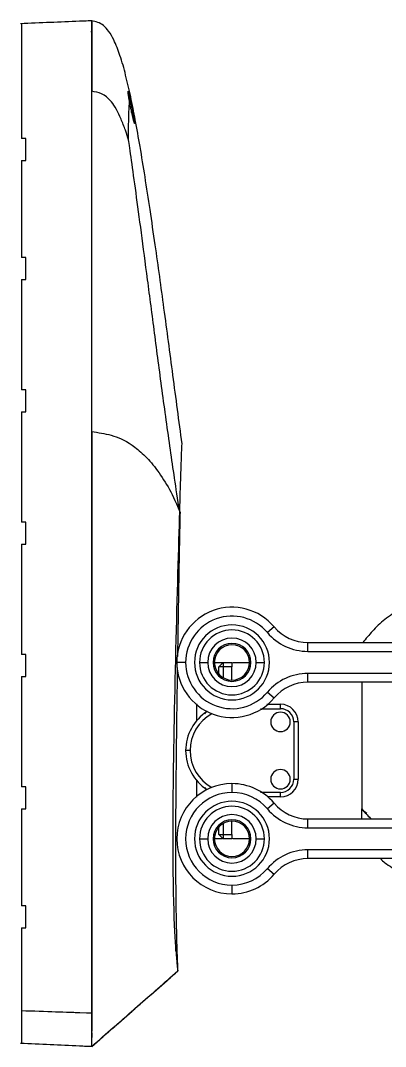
# Model space of a CAD drawing. Header units: millimetres. Extents: x 0 to 1189, y 0 to 841.
# Drawn here: x 307.7 to 349.1, y 596.3 to 712.6 of the extents above; entities that cross this region are included whole.
import ezdxf

# ---------------------------------------------------------------- set-up
doc = ezdxf.new("R2010")
doc.units = ezdxf.units.MM

msp = doc.modelspace()

# ---------------------------------------------------------------- linework, layer by layer
at = {"color": 7, "linetype": 'Continuous', "lineweight": 25}
for p, q in [((315.78, 711.39), (315.78, 712.6)), ((315.67, 711.39), (315.78, 711.39)), ((308.31, 699.24), (307.81, 699.24)), ((307.81, 696.74), (308.31, 696.74)), ((308.31, 685.74), (307.81, 685.74)), ((307.81, 683.24), (308.31, 683.24)), ((308.31, 670.74), (307.81, 670.74)), ((307.81, 668.24), (308.31, 668.24)), ((308.31, 655.74), (307.81, 655.74)), ((307.81, 653.24), (308.31, 653.24)), ((336.45, 643.87), (335.68, 643.22)), ((340.27, 641.09), (340.27, 642.09)), ((340.27, 642.09), (378.07, 642.09)), ((340.27, 641.09), (378.07, 641.09)), ((308.31, 640.74), (307.81, 640.74)), ((326.42, 639.84), (325.42, 639.84)), ((329.67, 639.84), (329.52, 639.84)), ((329.67, 639.84), (330.58, 639.84)), ((330.17, 639.34), (330.67, 639.84)), ((330.67, 639.84), (330.67, 639.34)), ((330.67, 639.84), (331.67, 639.84)), ((331.67, 639.84), (331.67, 639.34)), ((331.75, 639.84), (333.67, 639.84)), ((333.67, 639.84), (333.82, 639.84)), ((330.67, 639.34), (330.17, 639.34)), ((330.17, 638.56), (330.17, 639.34)), ((330.67, 639.34), (330.67, 638.15)), ((331.67, 639.34), (330.67, 639.34)), ((331.67, 637.85), (331.67, 639.34)), ((307.81, 638.24), (308.31, 638.24)), ((340.27, 637.59), (340.27, 638.59)), ((378.07, 638.59), (340.27, 638.59)), ((378.07, 637.59), (340.27, 637.59)), ((346.38, 637.59), (346.38, 623.22)), ((335.68, 636.46), (336.45, 635.81)), ((327.67, 633.19), (327.67, 635.15)), ((334.91, 634.59), (337.17, 634.59)), ((335.63, 635.09), (337.17, 635.09)), ((335.67, 635.11), (335.67, 635.09)), ((337.17, 634.59), (337.17, 635.09)), ((339.17, 633.09), (338.67, 633.09)), ((338.67, 633.09), (338.67, 626.59)), ((339.17, 633.09), (339.17, 626.59)), ((326.92, 629.84), (326.42, 629.84)), ((327.67, 624.55), (327.67, 626.48)), ((331.67, 626.09), (331.67, 625.09)), ((338.67, 626.59), (339.17, 626.59)), ((308.31, 625.74), (307.81, 625.74)), ((337.17, 625.09), (334.91, 625.09)), ((337.17, 624.59), (337.17, 625.09)), ((336.45, 623.87), (335.68, 623.22)), ((337.17, 624.59), (335.7, 624.59)), ((307.81, 623.24), (308.31, 623.24)), ((346.38, 623.16), (346.38, 623.22)), ((346.38, 623.16), (346.96, 622.74)), ((346.55, 623.04), (346.96, 622.74)), ((330.17, 620.34), (330.17, 621.19)), ((330.67, 621.54), (330.67, 620.34)), ((331.67, 620.34), (331.67, 621.85)), ((340.27, 621.09), (340.27, 622.09)), ((340.27, 622.09), (413.07, 622.09)), ((330.17, 620.34), (330.67, 620.34)), ((330.67, 619.84), (330.17, 620.34)), ((330.67, 620.34), (331.67, 620.34)), ((330.67, 620.34), (330.67, 619.84)), ((331.67, 620.34), (331.67, 619.84)), ((340.27, 621.09), (413.07, 621.09)), ((329.52, 619.84), (329.67, 619.84)), ((330.57, 619.84), (329.67, 619.84)), ((331.67, 619.84), (330.67, 619.84)), ((333.67, 619.84), (331.75, 619.84)), ((333.82, 619.84), (333.67, 619.84)), ((413.07, 618.59), (340.27, 618.59)), ((340.27, 617.59), (340.27, 618.59)), ((413.07, 617.59), (340.27, 617.59)), ((335.68, 616.46), (336.45, 615.81)), ((331.67, 614.59), (331.67, 613.59)), ((308.31, 612.24), (307.81, 612.24)), ((307.81, 609.74), (308.31, 609.74)), ((315.78, 597.65), (315.78, 597.31))]:
    msp.add_line(p, q, dxfattribs=at)
at = {"color": 8, "linetype": 'Continuous', "lineweight": 25}
for p, q in [((319.92, 704.08), (320.06, 704.08)), ((327.99, 639.84), (328.92, 639.84)), ((334.42, 639.84), (335.35, 639.84)), ((327.99, 619.84), (328.92, 619.84)), ((334.42, 619.84), (335.35, 619.84))]:
    msp.add_line(p, q, dxfattribs=at)
at = {"color": 7, "linetype": 'Continuous', "lineweight": 25}
for centre, radius, start, end in [((331.67, 639.84), 6.25, 40.124, 180), ((331.67, 639.84), 5.25, 40.124, 180), ((331.67, 639.84), 4.25, 0, 180), ((331.67, 639.84), 3.68, 0, 180), ((340.27, 647.09), 5, 220.124, 270), ((331.67, 639.84), 2.75, 0, 180), ((340.27, 647.09), 6, 220.124, 270), ((331.67, 639.84), 2.15, 0, 180), ((331.67, 639.84), 2, 0, 180), ((331.67, 639.84), 6.25, 180, 319.876), ((331.67, 639.84), 5.25, 180, 319.876), ((331.67, 639.84), 4.25, 180, 0), ((331.67, 639.84), 3.68, 180, 0), ((331.67, 639.84), 2.75, 180, 0), ((331.67, 639.84), 2.15, 180, 0), ((331.67, 639.84), 2, 180, 0), ((340.27, 632.59), 6, 90, 139.876), ((340.27, 632.59), 5, 90, 139.876), ((331.67, 629.84), 5.25, 122.5569, 180), ((331.67, 629.84), 4.75, 118.4844, 180), ((337.17, 633.09), 1.1, 0, 180), ((337.17, 633.09), 2, 0, 90), ((337.17, 633.09), 1.5, 0, 90), ((337.17, 633.09), 1.1, 180, 0), ((331.67, 629.84), 5.25, 180, 237.4431), ((331.67, 629.84), 4.75, 180, 241.5156), ((337.17, 626.59), 1.1, 0, 180), ((331.67, 619.84), 6.25, 90, 270), ((331.67, 619.84), 6.25, 40.124, 90), ((337.17, 626.59), 1.1, 180, 0), ((337.17, 626.59), 1.5, 270, 0), ((337.17, 626.59), 2, 270, 0), ((331.67, 619.84), 5.25, 90, 270), ((331.67, 619.84), 5.25, 40.124, 90), ((331.67, 619.84), 4.25, 90, 270), ((331.67, 619.84), 4.25, 270, 90), ((340.27, 627.09), 5, 220.124, 270), ((331.67, 619.84), 3.68, 0, 180), ((331.67, 619.84), 2.75, 0, 180), ((340.27, 627.09), 6, 220.124, 270), ((331.67, 619.84), 2.15, 0, 180), ((331.67, 619.84), 2, 0, 180), ((331.67, 619.84), 3.68, 180, 0), ((331.67, 619.84), 2.75, 180, 0), ((331.67, 619.84), 2.15, 180, 0), ((331.67, 619.84), 2, 180, 0), ((340.27, 612.59), 6, 90, 139.876), ((340.27, 612.59), 5, 90, 139.876), ((331.67, 619.84), 5.25, 270, 319.876), ((331.67, 619.84), 6.25, 270, 319.876)]:
    msp.add_arc(centre, radius, start, end, dxfattribs=at)
for points, knots in [([(315.78, 712.58), (315.76, 712.58), (315.69, 712.58), (315.48, 712.57), (315.04, 712.56), (312.42, 712.45), (309.94, 712.35), (307.71, 712.26)], [0, 0, 0, 0, 0.006698, 0.027653, 0.077302, 0.170023, 1, 1, 1, 1]), ([(307.81, 712.26), (307.81, 712.26), (307.81, 712.25), (307.81, 712.18), (307.81, 712.08), (307.81, 711.93), (307.81, 711.74), (307.81, 711.51), (307.81, 711.23), (307.81, 710.89), (307.81, 710.26), (307.81, 709.11), (307.81, 707.09), (307.81, 705.12), (307.81, 703.43), (307.81, 702.15), (307.81, 700.74), (307.81, 699.75), (307.81, 699.24)], [0, 0, 0, 0, 0.032553, 0.088074, 0.140284, 0.189256, 0.235078, 0.277856, 0.320583, 0.362098, 0.402579, 0.519546, 0.635653, 0.758892, 0.812646, 0.870622, 0.933021, 1, 1, 1, 1]), ([(315.78, 712.58), (315.78, 712.59), (315.78, 712.61), (315.78, 712.6), (315.78, 712.6)], [0, 0, 0, 0, 0.529297, 1, 1, 1, 1]), ([(320.19, 703.98), (320.01, 704.8), (319.66, 706.37), (319.05, 708.54), (318.41, 710.21), (317.77, 711.36), (317.16, 712.05), (316.48, 712.44), (316.01, 712.55), (315.78, 712.6)], [0, 0, 0, 0, 0.247639, 0.474424, 0.66244, 0.772775, 0.859257, 0.93111, 1, 1, 1, 1]), ([(315.78, 711.39), (315.78, 711.54), (315.78, 712.02), (315.78, 712.38), (315.78, 712.59), (315.78, 712.6), (315.78, 712.6)], [0, 0, 0, 0, 0.124754, 0.405979, 0.698341, 1, 1, 1, 1]), ([(315.78, 666.01), (315.78, 667.68), (315.78, 671.02), (315.78, 675.97), (315.78, 680.76), (315.78, 685.34), (315.78, 689.67), (315.78, 693.71), (315.78, 696.98), (315.78, 699.5), (315.78, 701.35), (315.78, 703.3), (315.78, 705.26), (315.78, 707.15), (315.78, 708.69), (315.78, 709.92), (315.78, 710.86), (315.78, 711.62), (315.78, 712.17), (315.78, 712.48), (315.78, 712.57), (315.78, 712.58), (315.78, 712.58)], [0, 0, 0, 0, 0.086978, 0.172888, 0.256546, 0.335471, 0.410614, 0.482095, 0.546655, 0.583092, 0.616621, 0.647346, 0.690529, 0.729517, 0.76476, 0.799471, 0.832502, 0.86526, 0.908947, 0.953547, 0.999209, 1, 1, 1, 1]), ([(315.78, 703.89), (315.78, 704.66), (315.78, 706.12), (315.78, 707.91), (315.78, 709.25), (315.78, 710.18), (315.78, 710.78), (315.78, 710.95), (315.78, 711.03)], [0, 0, 0, 0, 0.200146, 0.379215, 0.545845, 0.707167, 0.868033, 1, 1, 1, 1]), ([(319.94, 699.1), (319.87, 699.34), (319.61, 700.16), (318.94, 701.91), (317.64, 704.27), (316.52, 704.47), (315.78, 704.6)], [0, 0, 0, 0, 0.125, 0.25, 0.5, 1, 1, 1, 1]), ([(315.78, 677.59), (315.78, 679.31), (315.78, 682.75), (315.78, 687.47), (315.78, 691.66), (315.78, 695.22), (315.78, 698.45), (315.78, 701.35), (315.78, 703.08), (315.78, 703.89)], [0, 0, 0, 0, 0.192608, 0.385037, 0.529533, 0.664238, 0.78804, 0.900093, 1, 1, 1, 1]), ([(320.06, 704.08), (320.05, 704.1), (320.04, 704.14), (320.02, 704.2), (320.01, 704.25), (320, 704.3), (319.98, 704.35), (319.97, 704.39), (319.96, 704.42), (319.95, 704.46), (319.94, 704.49), (319.93, 704.51), (319.9, 704.57), (319.88, 704.61), (319.86, 704.55), (319.87, 704.38), (319.9, 704.15), (319.94, 703.95), (319.96, 703.81), (319.99, 703.65), (320.02, 703.47), (320.04, 703.35), (320.05, 703.28)], [0, 0, 0, 0, 0.024747, 0.04909, 0.073029, 0.096565, 0.119699, 0.142431, 0.164764, 0.186697, 0.208232, 0.229371, 0.250114, 0.376619, 0.499551, 0.622823, 0.749087, 0.795705, 0.844093, 0.894264, 0.946229, 1, 1, 1, 1]), ([(320.12, 703.8), (320.12, 703.83), (320.11, 703.88), (320.09, 703.95), (320.07, 704.02), (320.06, 704.06), (320.06, 704.08)], [0, 0, 0, 0, 0.2652435, 0.5203223, 0.7652398, 1, 1, 1, 1]), ([(320.46, 701.42), (320.47, 701.4), (320.48, 701.36), (320.5, 701.3), (320.51, 701.24), (320.53, 701.2), (320.54, 701.15), (320.55, 701.11), (320.56, 701.07), (320.57, 701.04), (320.58, 701.02), (320.59, 700.99), (320.6, 700.97), (320.61, 700.96), (320.62, 700.95), (320.62, 700.95), (320.63, 700.94), (320.64, 700.99), (320.62, 701.19), (320.58, 701.51), (320.51, 701.91), (320.43, 702.38), (320.35, 702.77), (320.28, 703.11), (320.23, 703.33), (320.19, 703.53), (320.15, 703.68), (320.13, 703.76), (320.12, 703.8)], [0, 0, 0, 0, 0.018368, 0.036527, 0.054476, 0.072218, 0.089753, 0.107082, 0.124206, 0.141126, 0.157844, 0.174361, 0.190677, 0.206795, 0.222715, 0.23844, 0.253969, 0.346631, 0.440149, 0.530233, 0.626396, 0.711428, 0.812734, 0.846421, 0.906112, 0.942186, 0.973482, 1, 1, 1, 1]), ([(326.01, 664.61), (325.67, 667.21), (324.99, 672.34), (323.99, 679.87), (323.13, 686.12), (322.4, 691.09), (321.84, 694.8), (321.28, 698.2), (320.75, 701.22), (320.37, 703.1), (320.19, 703.98)], [0, 0, 0, 0, 0.1978214, 0.3902939, 0.5720719, 0.673785, 0.7685767, 0.8553009, 0.9328179, 1, 1, 1, 1]), ([(319.94, 699.1), (319.94, 699.34), (319.95, 699.77), (319.96, 700.64), (319.96, 701.08), (319.98, 701.87), (319.99, 702.23), (320.02, 702.84), (320.04, 703.09), (320.05, 703.28)], [0, 0, 0, 0, 0.25, 0.25, 0.5, 0.5, 0.75, 0.75, 1, 1, 1, 1]), ([(320.05, 703.28), (320.06, 703.25), (320.07, 703.19), (320.09, 703.1), (320.11, 703), (320.13, 702.89), (320.16, 702.75), (320.2, 702.54), (320.26, 702.28), (320.32, 702.03), (320.36, 701.82), (320.4, 701.67), (320.43, 701.53), (320.45, 701.46), (320.46, 701.42)], [0, 0, 0, 0, 0.04587, 0.093896, 0.14408, 0.196422, 0.250924, 0.351736, 0.50069, 0.643742, 0.750273, 0.839393, 0.922633, 1, 1, 1, 1]), ([(325.75, 656.91), (325.29, 659.82), (324.71, 663.76), (323.73, 670.82), (322.89, 677.21), (321.83, 685.4), (320.95, 691.99), (320.26, 696.93), (320.01, 698.65), (319.94, 699.1)], [0, 0, 0, 0, 0.125, 0.25, 0.375, 0.5, 0.75, 0.875, 1, 1, 1, 1]), ([(315.78, 665.88), (315.78, 668.04), (315.78, 671.69), (315.78, 675.33), (315.78, 676.82)], [0, 0, 0, 0, 0.5909237, 1, 1, 1, 1]), ([(307.81, 668.24), (307.81, 666.16), (307.81, 664.08), (307.81, 659.9), (307.81, 657.82), (307.81, 655.74)], [0, 0, 0, 0, 0.5, 0.5, 1, 1, 1, 1]), ([(315.78, 596.3), (315.78, 596.29), (315.79, 596.38), (315.79, 598.84), (315.79, 599.76), (315.79, 600.09), (315.79, 600.83), (315.79, 602.81), (315.79, 607.84), (315.78, 615.38), (315.78, 620.52), (315.78, 622.65), (315.78, 623.76), (315.78, 627.18), (315.78, 639.32), (315.78, 654.28), (315.78, 666.01)], [0, 0, 0, 0, 0.25, 0.3125, 0.3125, 0.34375, 0.34375, 0.375, 0.5, 0.625, 0.65625, 0.65625, 0.6875, 0.6875, 0.75, 1, 1, 1, 1]), ([(315.78, 666.01), (316.51, 665.9), (317.97, 665.69), (319.86, 664.92), (321.68, 663.42), (323.05, 661.92), (324.47, 659.75), (325.22, 658.23), (325.75, 656.91)], [0, 0, 0, 0, 0.25, 0.5, 0.625, 0.75, 0.875, 1, 1, 1, 1]), ([(315.78, 665.88), (315.78, 663.27), (315.78, 658.06), (315.78, 650.33), (315.78, 642.8), (315.78, 635.62), (315.78, 629.34), (315.78, 624.01), (315.78, 619.61), (315.78, 615.67), (315.78, 612.17), (315.78, 608.99), (315.78, 606.13), (315.78, 603.63), (315.78, 601.6), (315.78, 600.08), (315.78, 598.94), (315.78, 598.28), (315.78, 598.1), (315.78, 598.03)], [0, 0, 0, 0, 0.1052859, 0.2097862, 0.3115651, 0.4086886, 0.499226, 0.5644884, 0.6236632, 0.6766619, 0.7237765, 0.7653771, 0.806594, 0.8424115, 0.8744469, 0.9049345, 0.9358917, 0.9766929, 1, 1, 1, 1]), ([(325.75, 656.91), (325.77, 657.62), (325.81, 658.97), (325.86, 660.66), (325.91, 661.99), (325.94, 662.97), (325.97, 663.83), (325.99, 664.39), (326.01, 664.6), (326.01, 664.6), (326.01, 664.6)], [0, 0, 0, 0, 0.118641, 0.226249, 0.326893, 0.42398, 0.519949, 0.680635, 0.84286, 1, 1, 1, 1]), ([(325.53, 640.52), (325.55, 641.49), (325.58, 643.75), (325.64, 647.2), (325.7, 650.75), (325.76, 653.98), (325.8, 655.95), (325.82, 656.88)], [0, 0, 0, 0, 0.17584, 0.40716, 0.625113, 0.82431, 1, 1, 1, 1]), ([(350.74, 645.84), (350.14, 645.48), (348.98, 644.79), (347.61, 643.45), (346.85, 642.52), (346.49, 642.09)], [0, 0, 0, 0, 0.368209, 0.705162, 1, 1, 1, 1]), ([(325.54, 604.86), (325.54, 604.86), (325.55, 604.85), (325.55, 604.87), (325.55, 605), (325.53, 605.34), (325.51, 606.01), (325.47, 607.04), (325.43, 608.35), (325.39, 609.82), (325.36, 611.66), (325.33, 613.95), (325.31, 616.77), (325.31, 620.19), (325.33, 624.15), (325.37, 628.59), (325.43, 633.39), (325.48, 636.99), (325.51, 638.98), (325.51, 639.27)], [0, 0, 0, 0, 0.0016314, 0.070514, 0.1341542, 0.1919981, 0.2442644, 0.2926705, 0.3264737, 0.3628989, 0.4044917, 0.453437, 0.5145559, 0.5874586, 0.6736716, 0.7687219, 0.8726596, 0.9809898, 1, 1, 1, 1]), ([(347.45, 622.09), (347.4, 622.14), (347.02, 622.49), (346.67, 622.88), (346.38, 623.22)], [0, 0, 0, 0, 0.135111, 1, 1, 1, 1]), ([(346.38, 623.22), (346.7, 622.85), (347.04, 622.46), (347.42, 622.11), (347.45, 622.09)], [0, 0, 0, 0, 0.93274, 1, 1, 1, 1]), ([(346.38, 622.09), (346.38, 622.17), (346.38, 622.51), (346.38, 622.91), (346.38, 623.22)], [0, 0, 0, 0, 0.2346924, 1, 1, 1, 1]), ([(348.49, 617.59), (348.66, 617.43), (349.29, 616.85), (350.05, 616.43), (350.6, 616.12)], [0, 0, 0, 0, 0.269255, 1, 1, 1, 1]), ([(325.32, 607.15), (325.35, 606.8), (325.4, 606.06), (325.45, 605.47), (325.49, 605.09), (325.52, 604.91), (325.53, 604.85), (325.54, 604.85), (325.54, 604.86)], [0, 0, 0, 0, 0.1568496, 0.3276545, 0.5107635, 0.7020898, 0.8962536, 1, 1, 1, 1]), ([(315.78, 596.3), (317.41, 597.72), (320.66, 600.58), (323.92, 603.43), (325.54, 604.86)], [0, 0, 0, 0, 0.500006, 1, 1, 1, 1]), ([(315.78, 596.3), (317.51, 597.81), (320.77, 600.67), (324.02, 603.52), (325.54, 604.86)], [0, 0, 0, 0, 0.5312568, 1, 1, 1, 1]), ([(307.81, 600.36), (309.19, 600.32), (311.2, 600.25), (313.06, 600.19), (313.71, 600.17), (314.1, 600.15), (314.28, 600.15), (315.69, 600.1), (315.74, 600.1), (315.79, 600.1)], [0, 0, 0, 0, 0.25, 0.375, 0.4375, 0.4375, 0.5, 0.5, 1, 1, 1, 1]), ([(307.81, 600.36), (307.81, 599.82), (307.81, 598.67), (307.81, 597.88), (307.81, 597.42), (307.81, 597.16), (307.81, 596.96), (307.81, 596.81), (307.81, 596.72), (307.81, 596.66), (307.81, 596.65), (307.81, 596.65), (307.81, 596.66), (307.81, 596.67)], [0, 0, 0, 0, 0.131478, 0.277517, 0.33943, 0.406269, 0.478248, 0.555534, 0.635886, 0.730577, 0.839664, 0.954575, 1, 1, 1, 1]), ([(315.78, 596.31), (315.78, 596.3), (315.78, 596.29), (315.78, 596.36), (315.78, 596.68), (315.79, 597.25), (315.79, 597.92), (315.79, 598.82), (315.79, 599.68), (315.79, 600.1)], [0, 0, 0, 0, 0.110359, 0.330612, 0.544, 0.664082, 0.779381, 0.890631, 1, 1, 1, 1]), ([(307.71, 596.67), (309.94, 596.57), (312.42, 596.46), (315.04, 596.34), (315.48, 596.32), (315.69, 596.31), (315.77, 596.31), (315.78, 596.31)], [0, 0, 0, 0, 0.829617, 0.922335, 0.972024, 0.993074, 1, 1, 1, 1])]:
    msp.add_open_spline(points, degree=3, knots=knots, dxfattribs=at)
for points in [[(315.78, 712.6), (315.78, 712.62), (315.78, 712.34), (315.78, 704.6)], [(315.78, 666.01), (315.78, 681.64), (315.78, 696.86), (315.78, 704.6)], [(308.31, 696.74), (308.31, 697.57), (308.31, 698.41), (308.31, 699.24)], [(307.81, 696.74), (307.81, 693.49), (307.81, 689.76), (307.81, 685.74)], [(308.31, 683.24), (308.31, 684.07), (308.31, 684.91), (308.31, 685.74)], [(307.81, 683.24), (307.81, 679.26), (307.81, 675.05), (307.81, 670.74)], [(308.31, 668.24), (308.31, 669.07), (308.31, 669.91), (308.31, 670.74)], [(315.78, 666.01), (315.78, 650.37), (315.78, 618.25), (315.79, 603.79), (315.79, 600.1)], [(325.32, 607.15), (325.17, 609.45), (324.67, 618.63), (325.52, 649.24), (325.75, 656.91)], [(308.31, 653.24), (308.31, 654.07), (308.31, 654.91), (308.31, 655.74)], [(307.81, 653.24), (307.81, 648.97), (307.81, 644.77), (307.81, 640.74)], [(308.31, 638.24), (308.31, 639.07), (308.31, 639.91), (308.31, 640.74)], [(307.81, 638.24), (307.81, 633.78), (307.81, 629.56), (307.81, 625.74)], [(308.31, 623.24), (308.31, 624.07), (308.31, 624.91), (308.31, 625.74)], [(307.81, 623.24), (307.81, 619), (307.81, 615.35), (307.81, 612.24)], [(308.31, 609.74), (308.31, 610.57), (308.31, 611.4), (308.31, 612.24)], [(307.81, 609.74), (307.81, 605.43), (307.81, 602.36), (307.81, 600.36)], [(315.78, 597.84), (315.78, 597.65), (315.78, 597.65), (315.78, 597.65)]]:
    msp.add_open_spline(points, degree=3, dxfattribs=at)
at = {"color": 8, "linetype": 'Continuous', "lineweight": 25}
for points, knots in [([(320.12, 703.8), (320.15, 703.87), (320.19, 704.01), (320.2, 703.96), (320.17, 703.98), (320.15, 703.89), (320.15, 703.86)], [0, 0, 0, 0, 0.331616, 0.666198, 0.921609, 1, 1, 1, 1]), ([(328.8, 634.36), (328.78, 634.33), (328.7, 634.21), (328.64, 634.09), (328.6, 633.99)], [0, 0, 0, 0, 0.248254, 1, 1, 1, 1]), ([(328.6, 625.69), (328.64, 625.59), (328.69, 625.48), (328.76, 625.37), (328.77, 625.36)], [0, 0, 0, 0, 0.838834, 1, 1, 1, 1])]:
    msp.add_open_spline(points, degree=3, knots=knots, dxfattribs=at)

doc.saveas('drawing.dxf')
